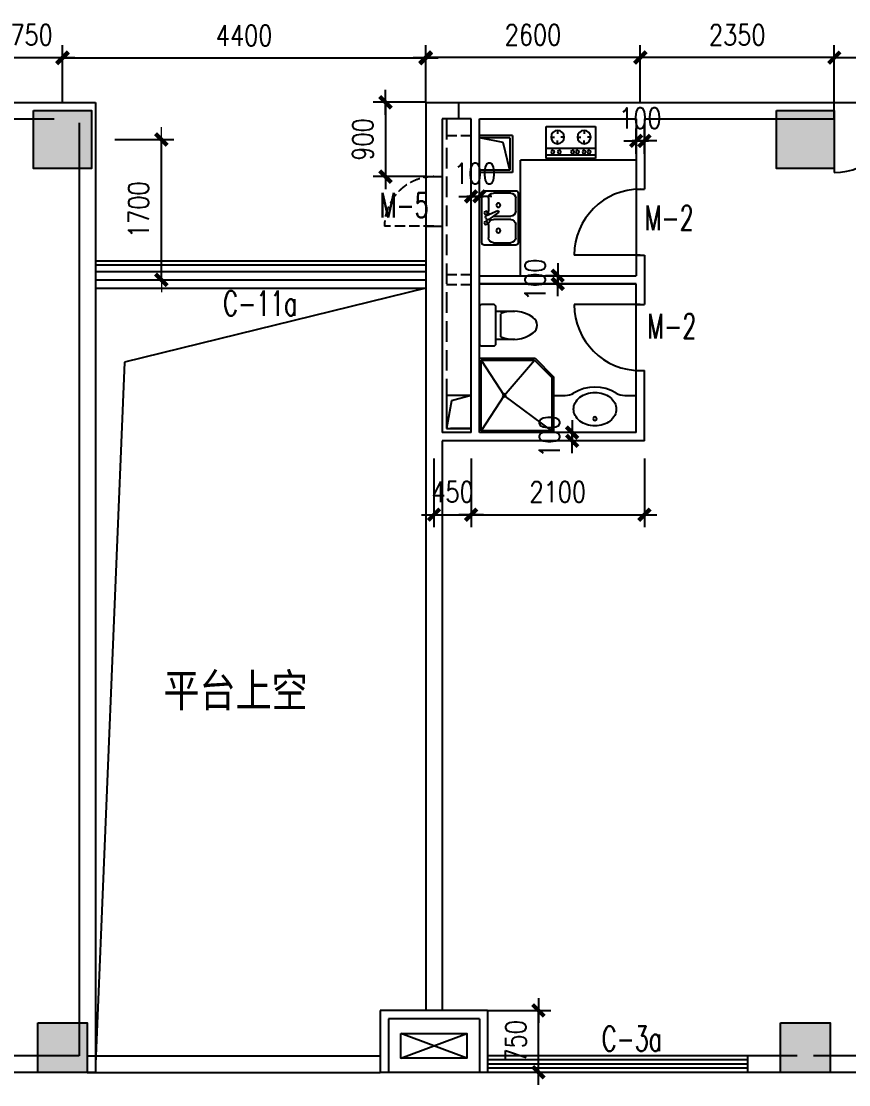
# Model space of a CAD drawing. Extents: x -357449 to -117302, y 127569 to 244935.
# Drawn here: x -178567 to -168542, y 206777 to 219659 of the extents above; entities that cross this region are included whole.
import ezdxf

# ---------------------------------------------------------------- set-up
doc = ezdxf.new("R2010")
doc.units = 0
doc.header["$MEASUREMENT"] = 0
doc.linetypes.add('DASH', pattern=[0.35, 0.25, -0.1])
doc.layers.get('0').update_dxf_attribs({"linetype": 'CONTINUOUS'})
doc.layers.get('DEFPOINTS').update_dxf_attribs({"linetype": 'CONTINUOUS'})
for name, color, linetype in [('1', 8, 'CONTINUOUS'), ('COLUMN', 4, 'CONTINUOUS'), ('DIM', 7, 'CONTINUOUS'), ('F', 31, 'CONTINUOUS'), ('JAJU', 8, 'CONTINUOUS'), ('WALL', 1, 'CONTINUOUS'), ('WINDOW', 4, 'CONTINUOUS'), ('WINDOWS', 4, 'CONTINUOUS'), ('阳台', 4, 'CONTINUOUS')]:
    doc.layers.add(name, color=color, linetype=linetype)
doc.layers.add('AXIS', color=3, linetype='CONTINUOUS', lineweight=9)
doc.styles.add('CHINA', font='SimSun.ttf', dxfattribs={"width": 0.85, "height": 150})
doc.styles.add('DIM_FONT', font='SIMPLEX.shx', dxfattribs={"width": 0.8})
doc.styles.add('FS', font='txt.shx', dxfattribs={"width": 0.66, "height": 150, "bigfont": 'fs.shx'})
doc.dimstyles.new('DIMN-200', dxfattribs={"dimtxt": 300, "dimasz": 1, "dimexe": 250, "dimexo": 0, "dimgap": 150, "dimtad": 1, "dimdec": 0, "dimdsep": 46, "dimtxsty": 'DIM_FONT', "dimblk": '_DIMX', "dimcen": 2.5, "dimclrd": 256, "dimclre": 256, "dimclrt": 4, "dimadec": 0, "dimazin": 0, "dimtfac": 1, "dimtdec": 0, "dimtix": 1, "dimtmove": 2, "dimatfit": 3, "dimldrblk": '_DIMX', "dimfxl": 0, "dimtolj": 1, "dimtzin": 0, "dimarcsym": 0})
doc.dimstyles.get("Standard").update_dxf_attribs({"dimtxt": 375, "dimasz": 1, "dimexe": 150, "dimexo": 0, "dimgap": 200, "dimtad": 1, "dimdec": 0, "dimzin": 0, "dimdsep": 46, "dimtxsty": 'DIM_FONT', "dimblk1": '_DIMX', "dimblk2": '_DIMX', "dimsah": 1, "dimcen": 200, "dimclrd": 256, "dimclre": 256, "dimclrt": 4, "dimadec": 0, "dimazin": 0, "dimtfac": 1, "dimtdec": 0, "dimtix": 1, "dimtmove": 2, "dimatfit": 3, "dimldrblk": '_DIMX', "dimfxl": 0, "dimtolj": 1, "dimtzin": 0, "dimarcsym": 0})

# ---------------------------------------------------------------- blocks, each defined once
blk = doc.blocks.new('_DIMX')
blk.add_line((-150, 0), (150, 0))
at = {"const_width": 50}
blk.add_lwpolyline([(-70, -70), (70, 70)], dxfattribs=at)
blk = doc.blocks.new('*D1590')
at = {"layer": 'AXIS', "lineweight": -2}
for p, q in [((-178067, 218677), (-178067, 219362)), ((-173667, 218677), (-173667, 219362)), ((-173668, 219212), (-178066, 219212))]:
    blk.add_line(p, q, dxfattribs=at)
at = {"layer": 'DEFPOINTS', "color": 0}
for p in [(-178067, 219212), (-178067, 218677), (-173667, 218677)]:
    blk.add_point(p, dxfattribs=at)
at = {"layer": 'AXIS', "lineweight": -2, "rotation": 180}
blk.add_blockref('_DIMX', (-178067, 219212), dxfattribs=at)
at = {"layer": 'AXIS', "lineweight": -2}
blk.add_blockref('_DIMX', (-173667, 219212), dxfattribs=at)
at = {"layer": 'AXIS', "color": 4, "insert": (-175867, 219487), "char_height": 250, "attachment_point": 5, "style": 'DIM_FONT'}
blk.add_mtext('\\A1;4400', dxfattribs=at)
blk = doc.blocks.new('*D1591')
at = {"layer": 'AXIS', "lineweight": -2}
for p, q in [((-178817, 218677), (-178817, 219368)), ((-178067, 218677), (-178067, 219368)), ((-178818, 219218), (-178819, 219218)), ((-178817, 219218), (-178067, 219218)), ((-178066, 219218), (-178065, 219218))]:
    blk.add_line(p, q, dxfattribs=at)
at = {"layer": 'DEFPOINTS', "color": 0}
for p in [(-178067, 219218), (-178817, 218677), (-178067, 218677)]:
    blk.add_point(p, dxfattribs=at)
at = {"layer": 'AXIS', "lineweight": -2}
blk.add_blockref('_DIMX', (-178817, 219218), dxfattribs=at)
at = {"layer": 'AXIS', "lineweight": -2, "rotation": 180}
blk.add_blockref('_DIMX', (-178067, 219218), dxfattribs=at)
at = {"layer": 'AXIS', "color": 4, "insert": (-178442, 219493), "char_height": 250, "attachment_point": 5, "style": 'DIM_FONT'}
blk.add_mtext('\\A1;750', dxfattribs=at)
blk = doc.blocks.new('A$C54757736')
for p, q in [((0, 410), (0, 30)), ((630, 440), (30, 440)), ((328, 393), (342, 385)), ((660, 30), (660, 410)), ((30, 90), (30, 300)), ((90, 360), (250, 360)), ((299, 382), (241, 246)), ((259, 236), (347, 355)), ((310, 299), (310, 90)), ((350, 90), (350, 300)), ((410, 360), (570, 360)), ((630, 300), (630, 90)), ((241, 246), (259, 236)), ((250, 30), (90, 30)), ((570, 30), (410, 30)), ((30, 0), (630, 0))]:
    blk.add_line(p, q)
for centre, radius in [((270, 390), 20), ((390, 390), 20), ((175, 240), 25), ((485, 240), 25)]:
    blk.add_circle(centre, radius)
for centre, radius, start, end in [((30, 410), 30, 90, 180), ((318, 375), 20, 60, 159.4623), ((630, 410), 30, 360, 90), ((90, 300), 60, 90, 180), ((250, 300), 60, 56.607, 90), ((332, 367), 20, 320.5377, 60), ((410, 300), 60, 90, 180), ((570, 300), 60, 360, 90), ((30, 30), 30, 180, 270), ((90, 90), 60, 180, 270), ((250, 90), 60, 270, 360), ((410, 90), 60, 180, 270), ((570, 90), 60, 270, 360), ((630, 30), 30, 270, 360)]:
    blk.add_arc(centre, radius, start, end)
blk = doc.blocks.new('A$C13156595')
for p, q in [((900, 900), (0, 900)), ((0, 900), (0, 0)), ((877, 877), (22, 877)), ((22, 877), (22, 22)), ((300, 450), (22, 877)), ((877, 877), (300, 450)), ((877, 234), (877, 877)), ((900, 225), (900, 900)), ((22, 22), (300, 450)), ((300, 450), (666, 22)), ((666, 22), (877, 234)), ((675, 0), (900, 225)), ((0, 0), (675, 0)), ((22, 22), (666, 22))]:
    blk.add_line(p, q)
blk.add_circle((300, 450), 18.7)
blk = doc.blocks.new('A$C571F03B5')
for p, q in [((0, 470), (0, 30)), ((170, 500), (30, 500)), ((200, 30), (200, 470)), ((200, 420), (430, 420)), ((260, 110), (260, 390)), ((30, 0), (170, 0)), ((200, 80), (430, 80))]:
    blk.add_line(p, q)
for centre, radius, start, end in [((30, 470), 30, 90, 180), ((170, 470), 30, 0, 90), ((413, 23), 398, 53.3619, 112.5495), ((590, 250), 110, 303.4509, 56.5491), ((413, 477), 398, 247.4505, 306.6381), ((30, 30), 30, 180, 270), ((170, 30), 30, 270, 0)]:
    blk.add_arc(centre, radius, start, end)
at = {"style": 'DIM_FONT', "text_generation_flag": 4, "width": 0.8, "flags": 9}
for tag in ['YSIZE', 'XSIZE']:
    blk.add_attdef(tag, (0, 250), '', height=0.5, rotation=90, dxfattribs=at)
blk = doc.blocks.new('*D1589')
at = {"layer": 'AXIS', "lineweight": -2}
for p, q in [((-173667, 218677), (-173667, 219370)), ((-171067, 218677), (-171067, 219370)), ((-171068, 219220), (-173666, 219220))]:
    blk.add_line(p, q, dxfattribs=at)
at = {"layer": 'DEFPOINTS', "color": 0}
for p in [(-173667, 219220), (-173667, 218677), (-171067, 218677)]:
    blk.add_point(p, dxfattribs=at)
at = {"layer": 'AXIS', "lineweight": -2, "rotation": 180}
blk.add_blockref('_DIMX', (-173667, 219220), dxfattribs=at)
at = {"layer": 'AXIS', "lineweight": -2}
blk.add_blockref('_DIMX', (-171067, 219220), dxfattribs=at)
at = {"layer": 'AXIS', "color": 4, "insert": (-172367, 219495), "char_height": 250, "attachment_point": 5, "style": 'DIM_FONT'}
blk.add_mtext('\\A1;2600', dxfattribs=at)
blk = doc.blocks.new('A$C58910DAE')
for p, q in [((0, 600), (0, 0)), ((390, 600), (0, 600)), ((130, 540), (130, 500)), ((270, 0), (270, 600)), ((350, 0), (350, 600)), ((390, 0), (390, 600)), ((50, 460), (90, 460)), ((130, 380), (130, 420)), ((210, 460), (170, 460)), ((50, 140), (90, 140)), ((130, 220), (130, 180)), ((210, 140), (170, 140)), ((0, 0), (390, 0)), ((130, 60), (130, 100))]:
    blk.add_line(p, q)
for centre, radius in [((130, 460), 80), ((310, 520), 20), ((310, 440), 20), ((310, 280), 20), ((130, 140), 80), ((310, 220), 20), ((310, 140), 20), ((310, 80), 20)]:
    blk.add_circle(centre, radius)
blk = doc.blocks.new('A$C6F837C5C')
at = {"layer": '1'}
blk.add_lwpolyline([(259, 407, 0.078966), (157, 391, 0.088152), (76, 347, 0.105269), (19, 279, 0.121685), (0, 203, 0.121685), (19, 128, 0.105269), (76, 60, 0.088152), (157, 16, 0.078966), (259, 0, 0.078966), (360, 16, 0.088152), (441, 60, 0.105269), (498, 128, 0.121685), (517, 203, 0.121685), (498, 279, 0.105269), (441, 347, 0.088152), (360, 391, 0.078966)], format="xyb", close=True, dxfattribs=at)
blk.add_circle((259, 88), 22, dxfattribs=at)
blk = doc.blocks.new('*D1592')
at = {"layer": 'AXIS', "lineweight": -2}
for p, q in [((-171067, 218677), (-171067, 219368)), ((-168717, 218677), (-168717, 219368)), ((-168718, 219218), (-171066, 219218))]:
    blk.add_line(p, q, dxfattribs=at)
at = {"layer": 'DEFPOINTS', "color": 0}
for p in [(-171067, 219218), (-171067, 218677), (-168717, 218677)]:
    blk.add_point(p, dxfattribs=at)
at = {"layer": 'AXIS', "lineweight": -2}
for p, rotation in [((-171067, 219218), 179.9999999999986), ((-168717, 219218), 359.9999999999986)]:
    blk.add_blockref('_DIMX', p, dxfattribs=dict(at, rotation=rotation))
at = {"layer": 'AXIS', "color": 4, "insert": (-169892, 219493), "char_height": 250, "attachment_point": 5, "style": 'DIM_FONT'}
blk.add_mtext('\\A1;2350', dxfattribs=at)
blk = doc.blocks.new('*D517')
at = {"layer": 'DEFPOINTS', "color": 0}
for p in [(-172917, 207677), (-172301, 207677), (-172917, 206927)]:
    blk.add_point(p, dxfattribs=at)
at = {"layer": 'WINDOW', "lineweight": -2}
for p, q in [((-172917, 207677), (-172151, 207677)), ((-172301, 207678), (-172301, 207679)), ((-172301, 206927), (-172301, 207677)), ((-172917, 206927), (-172151, 206927)), ((-172301, 206926), (-172301, 206925))]:
    blk.add_line(p, q, dxfattribs=at)
for p, rotation in [((-172301, 207677), 270), ((-172301, 206927), 90)]:
    blk.add_blockref('_DIMX', p, dxfattribs=dict(at, rotation=rotation))
at = {"layer": 'WINDOW', "color": 4, "insert": (-172576, 207302), "char_height": 250, "attachment_point": 5, "rotation": 90, "style": 'DIM_FONT'}
blk.add_mtext('\\A1;750', dxfattribs=at)
blk = doc.blocks.new('*D769')
at = {"layer": 'DEFPOINTS', "color": 0}
for p in [(-173567, 214362), (-173117, 214362), (-173117, 213682)]:
    blk.add_point(p, dxfattribs=at)
at = {"layer": 'WINDOWS', "lineweight": -2}
for p, q in [((-173567, 214362), (-173567, 213532)), ((-173117, 214362), (-173117, 213532)), ((-173568, 213682), (-173569, 213682)), ((-173567, 213682), (-173117, 213682)), ((-173116, 213682), (-173115, 213682))]:
    blk.add_line(p, q, dxfattribs=at)
blk.add_blockref('_DIMX', (-173567, 213682), dxfattribs=at)
at = {"layer": 'WINDOWS', "lineweight": -2, "rotation": 180}
blk.add_blockref('_DIMX', (-173117, 213682), dxfattribs=at)
at = {"layer": 'WINDOWS', "color": 4, "insert": (-173342, 213957), "char_height": 250, "attachment_point": 5, "style": 'DIM_FONT'}
blk.add_mtext('\\A1;450', dxfattribs=at)
blk = doc.blocks.new('*D1257')
at = {"layer": 'DEFPOINTS', "color": 0}
for p in [(-173667, 218677), (-174154, 217777), (-173667, 217777)]:
    blk.add_point(p, dxfattribs=at)
at = {"layer": 'WINDOWS', "lineweight": -2}
for p, q in [((-173667, 218677), (-174304, 218677)), ((-174154, 218676), (-174154, 217778)), ((-173667, 217777), (-174304, 217777))]:
    blk.add_line(p, q, dxfattribs=at)
for p, rotation in [((-174154, 218677), 90), ((-174154, 217777), 270)]:
    blk.add_blockref('_DIMX', p, dxfattribs=dict(at, rotation=rotation))
at = {"layer": 'WINDOWS', "color": 4, "insert": (-174429, 218227), "char_height": 250, "attachment_point": 5, "rotation": 90, "style": 'DIM_FONT'}
blk.add_mtext('\\A1;900', dxfattribs=at)
blk = doc.blocks.new('*D1329')
at = {"layer": 'DEFPOINTS', "color": 0}
for p in [(-171117, 218210), (-171117, 218052), (-171017, 218052)]:
    blk.add_point(p, dxfattribs=at)
at = {"layer": 'WINDOW', "lineweight": -2}
for p, q in [((-171117, 218052), (-171117, 218360)), ((-171017, 218052), (-171017, 218360)), ((-171118, 218210), (-171119, 218210)), ((-171017, 218210), (-171117, 218210)), ((-171016, 218210), (-171015, 218210))]:
    blk.add_line(p, q, dxfattribs=at)
blk.add_blockref('_DIMX', (-171117, 218210), dxfattribs=at)
at = {"layer": 'WINDOW', "lineweight": -2, "rotation": 180}
blk.add_blockref('_DIMX', (-171017, 218210), dxfattribs=at)
at = {"layer": 'WINDOW', "color": 4, "insert": (-171067, 218485), "char_height": 250, "attachment_point": 5, "style": 'DIM_FONT'}
blk.add_mtext('\\A1;100', dxfattribs=at)
blk = doc.blocks.new('*D1330')
at = {"layer": 'DEFPOINTS', "color": 0}
for p in [(-173117, 217538), (-173117, 217277), (-173017, 217277)]:
    blk.add_point(p, dxfattribs=at)
at = {"layer": 'WINDOW', "lineweight": -2}
for p, q in [((-173117, 217277), (-173117, 217688)), ((-173017, 217277), (-173017, 217688)), ((-173118, 217538), (-173119, 217538)), ((-173017, 217538), (-173117, 217538)), ((-173016, 217538), (-173015, 217538))]:
    blk.add_line(p, q, dxfattribs=at)
blk.add_blockref('_DIMX', (-173117, 217538), dxfattribs=at)
at = {"layer": 'WINDOW', "lineweight": -2, "rotation": 180}
blk.add_blockref('_DIMX', (-173017, 217538), dxfattribs=at)
at = {"layer": 'WINDOW', "color": 4, "insert": (-173067, 217813), "char_height": 250, "attachment_point": 5, "style": 'DIM_FONT'}
blk.add_mtext('\\A1;100', dxfattribs=at)
blk = doc.blocks.new('*D1336')
at = {"layer": 'DEFPOINTS', "color": 0}
for p in [(-172067, 216577), (-172067, 216477), (-172067, 216477)]:
    blk.add_point(p, dxfattribs=at)
at = {"layer": 'WINDOW', "lineweight": -2}
for p, q in [((-172067, 216577), (-172217, 216577)), ((-172067, 216578), (-172067, 216579)), ((-172067, 216577), (-172067, 216477)), ((-172067, 216477), (-172217, 216477)), ((-172067, 216476), (-172067, 216475))]:
    blk.add_line(p, q, dxfattribs=at)
for p, rotation in [((-172067, 216577), 270), ((-172067, 216477), 90)]:
    blk.add_blockref('_DIMX', p, dxfattribs=dict(at, rotation=rotation))
at = {"layer": 'WINDOW', "color": 4, "insert": (-172342, 216527), "char_height": 250, "attachment_point": 5, "rotation": 90, "style": 'DIM_FONT'}
blk.add_mtext('\\A1;100', dxfattribs=at)
blk = doc.blocks.new('*D1337')
at = {"layer": 'DEFPOINTS', "color": 0}
for p in [(-171893, 214677), (-171893, 214577), (-171635, 214577)]:
    blk.add_point(p, dxfattribs=at)
at = {"layer": 'WINDOW', "lineweight": -2}
for p, q in [((-171893, 214677), (-172043, 214677)), ((-171893, 214678), (-171893, 214679)), ((-171893, 214677), (-171893, 214577)), ((-171635, 214577), (-172043, 214577)), ((-171893, 214576), (-171893, 214575))]:
    blk.add_line(p, q, dxfattribs=at)
for p, rotation in [((-171893, 214677), 270), ((-171893, 214577), 90)]:
    blk.add_blockref('_DIMX', p, dxfattribs=dict(at, rotation=rotation))
at = {"layer": 'WINDOW', "color": 4, "insert": (-172168, 214627), "char_height": 250, "attachment_point": 5, "rotation": 90, "style": 'DIM_FONT'}
blk.add_mtext('\\A1;100', dxfattribs=at)

msp = doc.modelspace()

# ---------------------------------------------------------------- hatches: boundary and pattern name
at = {"layer": 'COLUMN'}
h = msp.add_hatch(color=256, dxfattribs=at)
h.paths.add_polyline_path([(-178166.67, 218476.59), (-178416.67, 218476.59), (-178416.67, 218226.59), (-178270.12, 218226.59)], flags=16)
h.paths.add_polyline_path([(-177716.67, 218576.59), (-178416.67, 218576.59), (-178416.67, 218476.59), (-178166.67, 218476.59), (-178166.67, 218226.59), (-177966.67, 218226.59), (-177966.67, 218476.59), (-177716.67, 218476.59)])
h.paths.add_polyline_path([(-178166.67, 218476.59), (-178270.12, 218226.59), (-178166.67, 218226.59)], flags=16)
h.paths.add_polyline_path([(-178166.67, 218226.59), (-178270.12, 218226.59), (-178414.95, 217876.59), (-178166.67, 217876.59)])
h.paths.add_polyline_path([(-178270.12, 218226.59), (-178416.67, 218226.59), (-178416.67, 217876.59), (-178414.95, 217876.59)])
h.paths.add_polyline_path([(-177966.67, 218226.59), (-178166.67, 218226.59), (-178166.67, 217876.59), (-177966.67, 217876.59)])
h.paths.add_polyline_path([(-177716.67, 218226.59), (-177966.67, 218226.59), (-177966.67, 217876.59), (-177716.67, 217876.59)])
h.paths.add_polyline_path([(-177716.67, 218476.59), (-177966.67, 218476.59), (-177966.67, 218226.59), (-177716.67, 218226.59)], flags=16)
h = msp.add_hatch(color=256, dxfattribs=at)
h.paths.add_polyline_path([(-169166.67, 218476.59), (-169416.67, 218476.59), (-169416.67, 218226.59), (-169270.12, 218226.59)], flags=16)
h.paths.add_polyline_path([(-168716.67, 218576.59), (-169416.67, 218576.59), (-169416.67, 218476.59), (-169166.67, 218476.59), (-169166.67, 218226.59), (-168966.67, 218226.59), (-168966.67, 218476.59), (-168716.67, 218476.59)])
h.paths.add_polyline_path([(-169166.67, 218476.59), (-169270.12, 218226.59), (-169166.67, 218226.59)], flags=16)
h.paths.add_polyline_path([(-169166.67, 218226.59), (-169270.12, 218226.59), (-169414.95, 217876.59), (-169166.67, 217876.59)])
h.paths.add_polyline_path([(-169270.12, 218226.59), (-169416.67, 218226.59), (-169416.67, 217876.59), (-169414.95, 217876.59)])
h.paths.add_polyline_path([(-168966.67, 218226.59), (-169166.67, 218226.59), (-169166.67, 217876.59), (-168966.67, 217876.59)])
h.paths.add_polyline_path([(-168716.67, 218226.59), (-168966.67, 218226.59), (-168966.67, 217876.59), (-168716.67, 217876.59)])
h.paths.add_polyline_path([(-168716.67, 218476.59), (-168966.67, 218476.59), (-168966.67, 218226.59), (-168716.67, 218226.59)], flags=16)
for points in [[(-177766.67, 207526.59), (-178366.67, 207526.59), (-178366.67, 206926.59), (-177766.67, 206926.59)], [(-168766.67, 207526.59), (-169366.67, 207526.59), (-169366.67, 206926.59), (-168766.67, 206926.59)]]:
    msp.add_hatch(color=256, dxfattribs=at).paths.add_polyline_path(points)

# ---------------------------------------------------------------- linework, layer by layer
at = {"layer": '1'}
for p, q in [((-173266.67, 218476.59), (-173266.67, 218676.59)), ((-172616.67, 218276.59), (-173016.67, 218276.59)), ((-172646.67, 218246.59), (-173016.67, 218246.59)), ((-172726.73, 218192.15), (-173016.67, 218246.59)), ((-172646.67, 218246.59), (-172646.67, 217856.59)), ((-172616.67, 218276.59), (-172616.67, 217826.59)), ((-172646.67, 217856.59), (-172726.73, 218192.15)), ((-171116.67, 217976.59), (-172516.67, 217976.59)), ((-172516.67, 216576.59), (-172516.67, 217976.59)), ((-172646.67, 217856.59), (-173016.67, 217856.59)), ((-173666.67, 217776.59), (-173466.67, 217776.59)), ((-172616.67, 217826.59), (-173016.67, 217826.59)), ((-173666.67, 217176.59), (-173466.67, 217176.59)), ((-173666.67, 216426.59), (-177316.42, 215530.12)), ((-177316.42, 215530.12), (-177666.67, 207026.59)), ((-172116.67, 215126.59), (-171977.23, 215126.59)), ((-172116.67, 214676.59), (-172116.67, 215126.59)), ((-171256.12, 215126.59), (-171116.67, 215126.59)), ((-173166.67, 207097.86), (-173966.67, 207397.86)), ((-173966.67, 207097.86), (-173166.67, 207397.86))]:
    msp.add_line(p, q, dxfattribs=at)
msp.add_lwpolyline([(-173966.67, 207397.86), (-173166.67, 207397.86), (-173166.67, 207097.86), (-173966.67, 207097.86)], close=True, dxfattribs=at)
for centre, radius, start, end in [((-171977.23, 215326.59), 200, 270, 301.002719), ((-171616.67, 214726.59), 500, 58.997281, 121.002719), ((-171256.12, 215326.59), 200, 238.997281, 270)]:
    msp.add_arc(centre, radius, start, end, dxfattribs=at)
at = {"layer": 'COLUMN'}
msp.add_line((-168716.67, 218576.59), (-168716.67, 217826.59), dxfattribs=at)
for points in [[(-178416.67, 218576.59), (-177716.67, 218576.59), (-177716.67, 217876.59), (-178416.67, 217876.59)], [(-169416.67, 218576.59), (-168716.67, 218576.59), (-168716.67, 217876.59), (-169416.67, 217876.59)], [(-178366.67, 207526.59), (-177766.67, 207526.59), (-177766.67, 206926.59), (-178366.67, 206926.59)], [(-169366.67, 207526.59), (-168766.67, 207526.59), (-168766.67, 206926.59), (-169366.67, 206926.59)]]:
    msp.add_lwpolyline(points, close=True, dxfattribs=at)
msp.add_arc((-168716.67, 218576.59), 750, 270, 360, dxfattribs=at)
at = {"layer": 'JAJU', "color": 8}
for p, q in [((-177666.67, 216756.59), (-173666.67, 216756.59)), ((-177666.67, 216706.59), (-173666.67, 216706.59)), ((-169766.67, 207126.59), (-172916.67, 207126.59)), ((-169766.67, 207076.59), (-172916.67, 207076.59))]:
    msp.add_line(p, q, dxfattribs=at)
at = {"layer": 'WALL'}
for p, q in [((-178816.67, 218676.59), (-177666.67, 218676.59)), ((-177666.67, 218676.59), (-177666.67, 206926.59)), ((-173666.67, 218676.59), (-173666.67, 207676.59)), ((-173666.67, 218676.59), (-168716.67, 218676.59)), ((-168716.67, 218476.59), (-168716.67, 218676.59)), ((-178816.67, 218476.59), (-178166.67, 218476.59)), ((-177866.67, 218426.59), (-177866.67, 207126.59)), ((-173116.67, 218476.59), (-173466.67, 218476.59)), ((-173466.67, 218476.59), (-173466.67, 216476.59)), ((-173116.67, 214676.59), (-173116.67, 218476.59)), ((-173016.67, 218476.59), (-171116.67, 218476.59)), ((-173016.67, 214676.59), (-173016.67, 218476.59)), ((-171116.67, 218476.59), (-171116.67, 217626.59)), ((-171016.67, 218476.59), (-171016.67, 217626.59)), ((-171016.67, 218476.59), (-168716.67, 218476.59)), ((-171116.67, 217626.59), (-171016.67, 217626.59)), ((-171116.67, 216826.59), (-171016.67, 216826.59)), ((-171116.67, 216826.59), (-171116.67, 216576.59)), ((-171016.67, 216826.59), (-171016.67, 216226.59)), ((-173016.67, 216576.59), (-171116.67, 216576.59)), ((-173466.67, 216476.59), (-173466.67, 214676.59)), ((-173016.67, 216476.59), (-171116.67, 216476.59)), ((-171116.67, 216476.59), (-173016.67, 216476.59)), ((-171116.67, 216226.59), (-171116.67, 216476.59)), ((-171116.67, 216226.59), (-171016.67, 216226.59)), ((-171116.67, 215426.59), (-171016.67, 215426.59)), ((-171116.67, 214676.59), (-171116.67, 215426.59)), ((-171016.67, 214576.59), (-171016.67, 215426.59)), ((-173116.67, 214676.59), (-173466.67, 214676.59)), ((-171116.67, 214676.59), (-173016.67, 214676.59)), ((-173466.67, 214576.59), (-173466.67, 207676.59)), ((-171016.67, 214576.59), (-173466.67, 214576.59)), ((-174216.67, 207676.59), (-174216.67, 206926.59)), ((-172916.67, 207676.59), (-174216.67, 207676.59)), ((-172916.67, 207676.59), (-172916.67, 206926.59)), ((-174116.67, 207576.59), (-174116.67, 206926.59)), ((-173016.67, 207576.59), (-174116.67, 207576.59)), ((-173016.67, 207576.59), (-173016.67, 206926.59)), ((-177866.67, 207126.59), (-178766.67, 207126.59)), ((-169166.67, 207126.59), (-169766.67, 207126.59)), ((-169766.67, 207126.59), (-169766.67, 206926.59)), ((-168366.67, 207126.59), (-168966.67, 207126.59)), ((-177666.67, 206926.59), (-178766.67, 206926.59)), ((-177766.67, 206926.59), (-178466.67, 206926.59)), ((-174116.67, 206926.59), (-174216.67, 206926.59)), ((-172916.67, 206926.59), (-173016.67, 206926.59)), ((-168366.67, 206926.59), (-169766.67, 206926.59)), ((-168366.67, 206926.59), (-169466.67, 206926.59))]:
    msp.add_line(p, q, dxfattribs=at)
at = {"layer": 'WINDOWS'}
for p, q in [((-168716.67, 218676.59), (-167216.67, 218676.59)), ((-171116.67, 217626.59), (-171116.67, 216826.59)), ((-171066.67, 216826.59), (-171866.67, 216826.59)), ((-177666.67, 216626.59), (-173666.67, 216626.59)), ((-177666.67, 216526.59), (-173666.67, 216526.59)), ((-177666.67, 216426.59), (-173666.67, 216426.59)), ((-171066.67, 216226.59), (-171866.67, 216226.59)), ((-171116.67, 215426.59), (-171116.67, 216226.59)), ((-173353.57, 215060.87), (-173416.67, 214726.59)), ((-173116.67, 215126.59), (-173353.57, 215060.87)), ((-177766.67, 207126.59), (-174216.67, 207126.59)), ((-169766.67, 207026.59), (-172916.67, 207026.59)), ((-177766.67, 206926.59), (-174216.67, 206926.59)), ((-173016.67, 206926.59), (-174116.67, 206926.59)), ((-169766.67, 206976.59), (-172916.67, 206976.59)), ((-169766.67, 206926.59), (-172916.67, 206926.59))]:
    msp.add_line(p, q, dxfattribs=at)
msp.add_lwpolyline([(-173416.67, 214726.59), (-173116.67, 214726.59), (-173116.67, 215126.59), (-173416.67, 215126.59)], close=True, dxfattribs=at)
for centre, start, end in [((-171066.67, 216826.59), 90, 180), ((-171066.67, 216226.59), 180, 270)]:
    msp.add_arc(centre, 800, start, end, dxfattribs=at)
at = {"layer": '阳台', "color": 8, "linetype": 'DASH', "ltscale": 1000}
for p in [(-173416.67, 218476.59), (-173116.67, 214726.59)]:
    msp.add_line(p, (-173416.67, 214726.59), dxfattribs=at)
at = {"layer": '阳台', "color": 8, "linetype": 'DASH', "ltscale": 500}
for p, q in [((-173416.67, 218276.59), (-173116.67, 218276.59)), ((-173566.67, 217176.59), (-174166.67, 217176.59)), ((-173116.67, 216586.59), (-173416.67, 216586.59)), ((-173116.67, 216466.59), (-173416.67, 216466.59))]:
    msp.add_line(p, q, dxfattribs=at)
msp.add_arc((-173566.67, 217176.59), 600, 90, 180, dxfattribs=at)

# ---------------------------------------------------------------- block references
at = {"layer": '1', "xscale": -1}
for name, p, rotation in [('A$C58910DAE', (-171608.12, 218386.18), 90), ('A$C54757736', (-172546.67, 217606.59), 90), ('A$C13156595', (-173016.67, 215576.59), 180)]:
    msp.add_blockref(name, p, dxfattribs=dict(at, rotation=rotation))
at = {"layer": '1'}
msp.add_blockref('A$C571F03B5', (-173016.67, 215726.59), dxfattribs=at)
at = {"layer": '1', "xscale": -1}
msp.add_blockref('A$C6F837C5C', (-171358.17, 214756.59), dxfattribs=at)

# ---------------------------------------------------------------- texts
at = {"layer": 'DIM', "style": 'CHINA', "width": 0.8}
msp.add_text('平台上空', height=400, dxfattribs=at).set_placement((-176842.61, 211353.26))
at = {"layer": 'F', "style": 'FS', "width": 0.66}
for s, p in [('M-5', (-174224.3, 217280.5)), ('M-2', (-171013.47, 217127.06)), ('C-11a', (-176119.96, 216091.71)), ('M-2', (-170982.96, 215816.22)), ('C-3a', (-171532.78, 207185.13))]:
    msp.add_text(s, height=300, dxfattribs=at).set_placement(p)

# ---------------------------------------------------------------- dimensions: what is measured, and where the dimension line sits
at = {"layer": 'AXIS'}
for p1, p2, distance, picture, middle in [((-178816.67, 218676.59), (-178066.67, 218676.59), 541.79, '*D1591', (-178441.67, 219493.38)), ((-173666.67, 218676.59), (-178066.67, 218676.59), -535.6, '*D1590', (-175866.67, 219487.19)), ((-171066.67, 218676.59), (-173666.67, 218676.59), -543.24, '*D1589', (-172366.67, 219494.83)), ((-168716.67, 218676.59), (-171066.67, 218676.59), -541.79, '*D1592', (-169891.67, 219493.38))]:
    dim = msp.add_aligned_dim(p1=p1, p2=p2, distance=distance, dimstyle='DIMN-200', override={"dimtxt": 250, "dimexe": 150, "dimzin": 0, "dimblk1": '_DIMX', "dimblk2": '_DIMX', "dimsah": 1, "dimcen": 200}, dxfattribs=at)
    dim.commit()
    dim.dimension.update_dxf_attribs({"geometry": picture, "text_midpoint": middle})
for p1, p2, distance in [((-168716.67, 218676.59), (-167216.67, 218676.59), 541.79), ((-177432.79, 216526.59), (-177432.79, 218226.59), -563.29)]:
    msp.add_aligned_dim(p1=p1, p2=p2, distance=distance, dimstyle='DIMN-200', override={"dimtxt": 250, "dimexe": 150, "dimzin": 0, "dimblk1": '_DIMX', "dimblk2": '_DIMX', "dimsah": 1, "dimcen": 200}, dxfattribs=at).render()
at = {"layer": 'WINDOW'}
for base, p1, p2, picture, middle in [((-171116.67, 218210.02), (-171016.67, 218051.59), (-171116.67, 218051.59), '*D1329', (-171066.67, 218485.02)), ((-173116.67, 217537.97), (-173016.67, 217276.59), (-173116.67, 217276.59), '*D1330', (-173066.67, 217812.97))]:
    dim = msp.add_linear_dim(base=base, p1=p1, p2=p2, dimstyle='Standard', override={"dimtxt": 250, "dimgap": 150, "dimblk": '_DIMX'}, dxfattribs=at)
    dim.commit()
    dim.dimension.update_dxf_attribs({"geometry": picture, "text_midpoint": middle})
for base, p1, p2, picture, middle in [((-172066.67, 216476.59), (-172066.67, 216576.59), (-172066.67, 216476.59), '*D1336', (-172341.67, 216526.59)), ((-171892.91, 214576.59), (-171892.91, 214676.59), (-171634.58, 214576.59), '*D1337', (-172167.91, 214626.59)), ((-172301.28, 207676.59), (-172916.67, 206926.59), (-172916.67, 207676.59), '*D517', (-172576.28, 207301.59))]:
    dim = msp.add_linear_dim(base=base, p1=p1, p2=p2, angle=90, dimstyle='Standard', override={"dimtxt": 250, "dimgap": 150, "dimblk": '_DIMX'}, dxfattribs=at)
    dim.commit()
    dim.dimension.update_dxf_attribs({"geometry": picture, "text_midpoint": middle})
at = {"layer": 'WINDOWS'}
dim = msp.add_linear_dim(base=(-174154.4, 217776.59), p1=(-173666.67, 218676.59), p2=(-173666.67, 217776.59), angle=90, dimstyle='Standard', override={"dimtxt": 250, "dimgap": 150, "dimblk": '_DIMX'}, dxfattribs=at)
dim.commit()
dim.dimension.update_dxf_attribs({"geometry": '*D1257', "text_midpoint": (-174429.4, 218226.59)})
dim = msp.add_linear_dim(base=(-173116.67, 213681.95), p1=(-173566.67, 214361.54), p2=(-173116.67, 214361.54), dimstyle='Standard', override={"dimtxt": 250, "dimgap": 150, "dimblk": '_DIMX'}, dxfattribs=at)
dim.commit()
dim.dimension.update_dxf_attribs({"geometry": '*D769', "text_midpoint": (-173341.67, 213956.95)})
msp.add_linear_dim(base=(-171016.67, 213681.95), p1=(-173116.67, 214361.54), p2=(-171016.67, 214361.54), dimstyle='Standard', override={"dimtxt": 250, "dimgap": 150, "dimblk": '_DIMX'}, dxfattribs=at).render()

doc.saveas('drawing.dxf')
